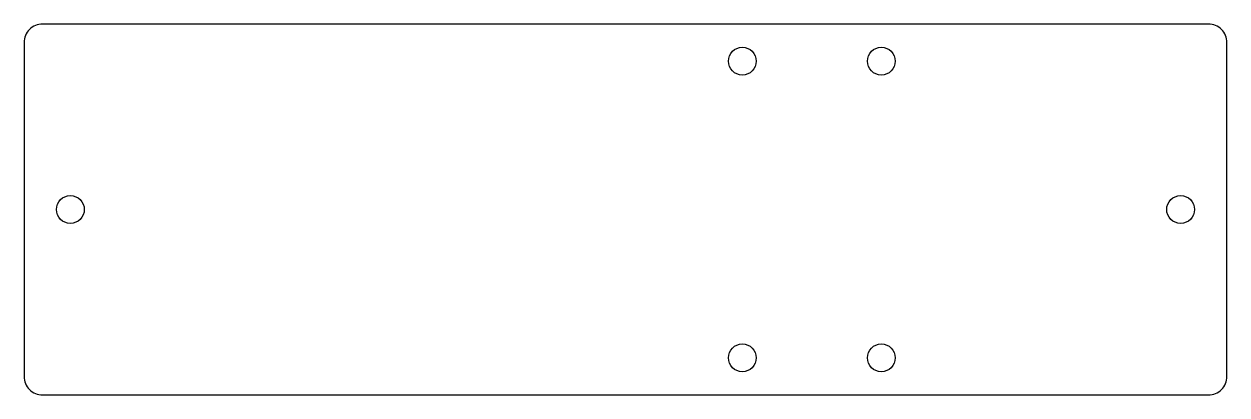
# Model space of a CAD drawing. Header units: millimetres. Extents: x -8 to 122, y -68 to -28.
import ezdxf

# ---------------------------------------------------------------- set-up
doc = ezdxf.new("R2010")
doc.units = ezdxf.units.MM
doc.layers.get('0').update_dxf_attribs({"linetype": 'CONTINUOUS'})

msp = doc.modelspace()

# ---------------------------------------------------------------- linework, layer by layer
msp.add_lwpolyline([(-5.5, -27.6, 0.414214), (-7.5, -29.6), (-7.5, -65.6, 0.414214), (-5.5, -67.6), (120.3, -67.6, 0.414214), (122.3, -65.6), (122.3, -29.6, 0.414214), (120.3, -27.6)], format="xyb", close=True)
for centre in [(70.01, -31.6), (85.01, -31.6), (-2.5, -47.6), (117.3, -47.6), (70.01, -63.6), (85.01, -63.6)]:
    msp.add_circle(centre, 1.5)

doc.saveas('drawing.dxf')
